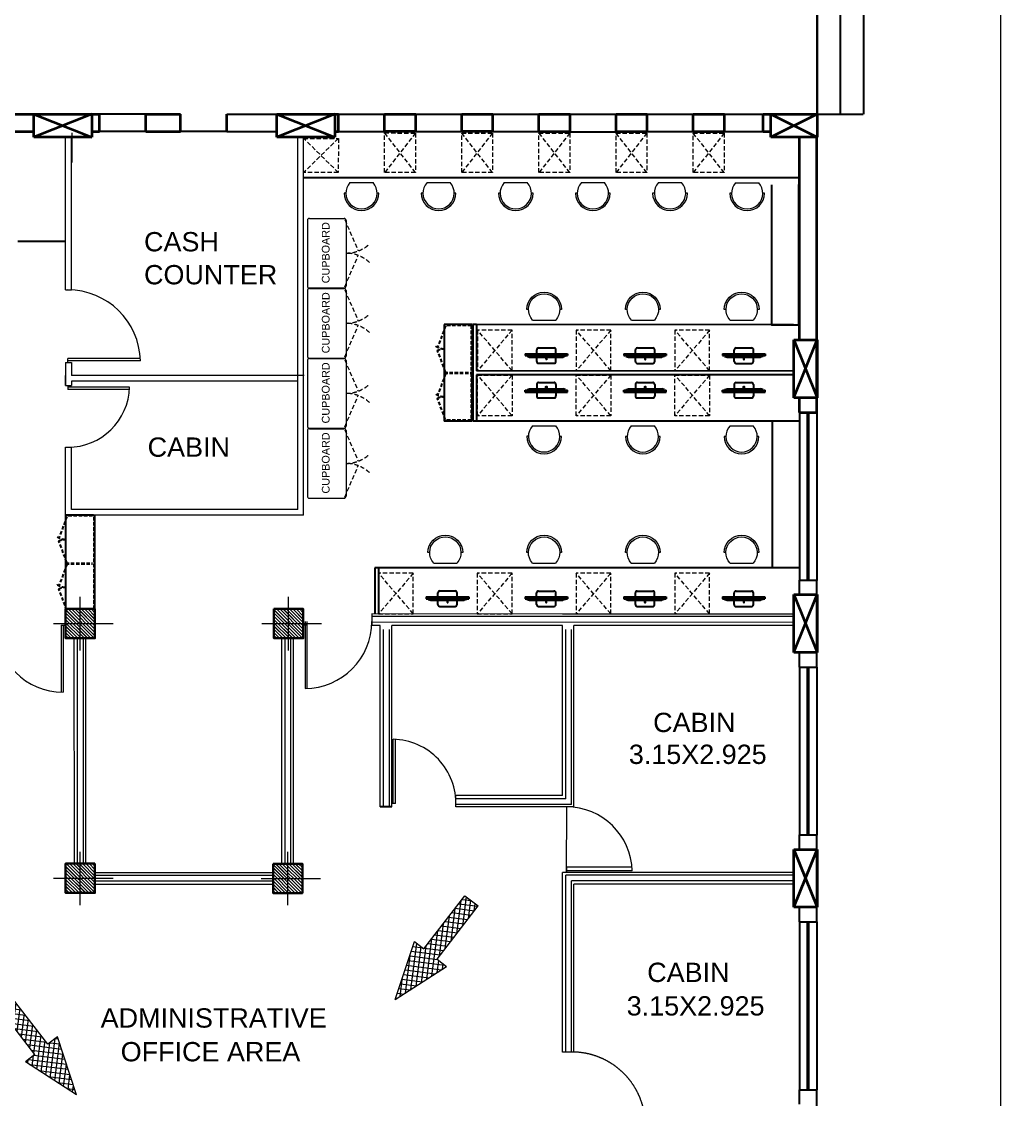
# Model space of a CAD drawing. Extents: x 681461 to 1380439, y -183990 to 19328.
# Drawn here: x 690539 to 703228, y -139151 to -125186 of the extents above; entities that cross this region are included whole.
import ezdxf

# ---------------------------------------------------------------- set-up
doc = ezdxf.new("R2010")
doc.units = 0
doc.header["$LTSCALE"] = 900
doc.header["$MEASUREMENT"] = 0
for name, pattern in [('ACAD_ISO02W100', [15, 12, -3]), ('ACAD_ISO10W100', [18, 12, -3, 0, -3]), ('HIDDEN', [0.375, 0.25, -0.125])]:
    doc.linetypes.add(name, pattern=pattern)
for name, color, linetype in [('1', 7, 'CONTINUOUS'), ('2', 7, 'CONTINUOUS'), ('door', 163, 'CONTINUOUS'), ('TEXT', 2, 'CONTINUOUS'), ('WALL', 1, 'CONTINUOUS')]:
    doc.layers.add(name, color=color, linetype=linetype)
doc.layers.add('COLUMN', color=43, linetype='CONTINUOUS', lineweight=35)
doc.layers.add('ELE', color=50, linetype='CONTINUOUS', lineweight=20)
doc.styles.add('arial', font='arial.ttf')
doc.styles.add('ROMANS', font='arial.ttf')
pattern_1 = [(135, (501280.407, 299135.19), (-21.2132034, -21.2132034), []), (135, (501280.407, 299135.79), (-21.2132034, -21.2132034), [])]

msp = doc.modelspace()

# ---------------------------------------------------------------- hatches: boundary and pattern name
at = {"layer": 'door', "linetype": 'ByBlock', "lineweight": 13, "ltscale": 1.25}
h = msp.add_hatch(dxfattribs=at)
h.set_pattern_fill('ANSI37', color=3, scale=500, angle=37.70165)
h.set_pattern_definition([(82.701645, (26330.46, -431595.24), (-61.9936307, 7.939758), []), (172.701645, (26330.46, -431595.24), (-7.939758, -61.9936307), [])])
h.paths.add_polyline_path([(695754.1, -137200.9), (695631.5, -137106.1), (695383.9, -137856.4), (696047.6, -137427.8), (695925, -137333), (696457.7, -136643.9), (696286.8, -136511.8)])
h = msp.add_hatch(dxfattribs=at)
h.set_pattern_fill('ANSI37', color=3, scale=500, angle=37.70165)
h.set_pattern_definition([(82.701645, (24984.44, -432829.43), (-61.9936307, 7.939758), []), (172.701645, (24984.44, -432829.43), (-7.939758, -61.9936307), [])])
h.paths.add_polyline_path([(690882.1, -138435.1), (690349.5, -137746), (690178.5, -137878), (690711.2, -138567.2), (690588.6, -138662), (691252.3, -139090.6), (691004.7, -138340.3)])
at = {"layer": 'ELE', "lineweight": 5, "ltscale": 1000}
h = msp.add_hatch(dxfattribs=at)
h.set_pattern_fill('JIS_LC_20', color=1, scale=1.5, angle=90)
h.set_pattern_definition([(135, (498590.487, 302435.62), (-21.2132034, -21.2132034), []), (135, (498590.487, 302436.22), (-21.2132034, -21.2132034), [])])
h.paths.add_polyline_path([(691490.3, -132796.3), (691110.3, -132796.1), (691110.1, -133176.1), (691490.1, -133176.3)])
h = msp.add_hatch(dxfattribs=at)
h.set_pattern_fill('JIS_LC_20', color=1, scale=1.5, angle=90)
h.set_pattern_definition([(135, (501290.487, 302435.62), (-21.2132034, -21.2132034), []), (135, (501290.487, 302436.22), (-21.2132034, -21.2132034), [])])
h.paths.add_polyline_path([(694190.3, -132796.3), (693810.3, -132796.1), (693810.1, -133176.1), (694190.1, -133176.3)])
h = msp.add_hatch(dxfattribs=at)
h.set_pattern_fill('JIS_LC_20', color=1, scale=1.5, angle=90)
h.set_pattern_definition(pattern_1)
h.paths.add_polyline_path([(691110.1, -136476.1), (691490.1, -136476.1), (691490.1, -136096.1), (691110.1, -136096.1)])
h = msp.add_hatch(dxfattribs=at)
h.set_pattern_fill('JIS_LC_20', color=1, scale=1.5, angle=90)
h.set_pattern_definition(pattern_1)
h.paths.add_polyline_path([(694180.2, -136096.7), (693800.2, -136096.6), (693800, -136476.6), (694180, -136476.7)])

# ---------------------------------------------------------------- linework, layer by layer
at = {"layer": '1', "color": 252, "lineweight": 5, "ltscale": 1.25}
for p, q in [((691189.5, -126629.8), (691189.5, -127011.8)), ((691139.6, -129601.8), (691139.6, -129550.2)), ((692078.2, -129550.2), (691139.6, -129550.2)), ((692079.4, -129582.2), (691139.6, -129582.2)), ((691110.1, -129601.8), (691110.1, -129901.8)), ((691185.1, -129601.8), (691185.1, -129771.8)), ((691185.1, -129846.8), (691185.1, -129901.8)), ((691139.6, -129901.8), (691139.6, -129953.4)), ((691939.3, -129921.3), (691139.6, -129921.3)), ((691937.9, -129953.4), (691139.6, -129953.4)), ((695356.2, -135315), (695356.2, -134484.7)), ((695385.4, -135315), (695385.4, -134485.8)), ((695385.4, -135315), (695339.5, -135315)), ((697605, -136211.8), (697605.3, -135361.8)), ((698452, -136140.1), (697605, -136140.1)), ((698454.7, -136190.1), (697605, -136190.1))]:
    msp.add_line(p, q, dxfattribs=at)
at = {"layer": '1', "color": 4, "linetype": 'HIDDEN', "lineweight": 5, "ltscale": 0.25}
for p, q in [((695645.6, -126630.1), (695245.5, -127141.8)), ((695645.4, -127141.9), (695245.7, -126629.9)), ((696645.5, -126630.5), (696245.4, -127142.2)), ((696645.3, -127142.3), (696245.6, -126630.3)), ((697645.4, -126630.8), (697245.3, -127142.5)), ((697645.2, -127142.7), (697245.5, -126630.7)), ((698645.3, -126631.2), (698245.2, -127142.9)), ((698645.1, -127143.1), (698245.4, -126631.1)), ((699645.2, -126631.6), (699245.1, -127143.3)), ((699645.1, -127143.5), (699245.3, -126631.4)), ((694645.7, -126700.1), (694195.5, -127141.8)), ((694645.5, -127141.9), (694195.7, -126699.9)), ((694729, -127752), (694902.8, -128158.4)), ((694729, -128622), (694902.8, -128215.6)), ((694729, -128660), (694902.8, -129066.4)), ((694729, -129530), (694902.8, -129123.6)), ((696898.4, -129182.7), (696448.2, -129712.6)), ((696898.2, -129709.6), (696448.4, -129182.6)), ((698178.4, -129183.2), (697728.2, -129713)), ((698178.2, -129710.1), (697728.4, -129183)), ((699458.4, -129183.7), (699008.2, -129713.5)), ((699458.2, -129710.5), (699008.4, -129183.5)), ((694729, -129568), (694902.8, -129974.4)), ((696898.2, -129765.9), (696448, -130292.6)), ((696898, -130292.7), (696448.2, -129762.6)), ((698178.2, -129766.4), (697728, -130293)), ((698178, -130293.2), (697728.2, -129763)), ((699458.2, -129766.8), (699008, -130293.5)), ((699458, -130293.7), (699008.2, -129763.5)), ((694729, -130438), (694902.8, -130031.6)), ((694729, -130476), (694902.8, -130882.4)), ((694729, -131346), (694902.8, -130939.6)), ((695617.2, -132332.3), (695167, -132862.1)), ((695617, -132859.1), (695167.2, -132332.1)), ((696897.2, -132332.7), (696447, -132862.6)), ((696897, -132859.6), (696447.2, -132332.6)), ((698177.2, -132333.2), (697727, -132863)), ((698177, -132860.1), (697727.2, -132333)), ((699457.2, -132333.7), (699007, -132863.5)), ((699457, -132860.5), (699007.2, -132333.5))]:
    msp.add_line(p, q, dxfattribs=at)
at = {"layer": '1', "linetype": 'Continuous', "lineweight": 0}
for p, q in [((694795.8, -127272.2), (695095.3, -127272.3)), ((695795.7, -127272.2), (696095.2, -127272.3)), ((696795.6, -127272.5), (697095.1, -127272.6)), ((697795.5, -127272.9), (698095, -127273)), ((698795.4, -127273.3), (699094.9, -127273.4)), ((699795.3, -127273.7), (700094.8, -127273.8)), ((694742.6, -127408.9), (694720.1, -127408.9)), ((694742.6, -127408.9), (694720.1, -127408.9)), ((695170.8, -127409.2), (695148.3, -127409.2)), ((695170.8, -127409.2), (695148.3, -127409.2)), ((695742.5, -127408.9), (695720, -127408.9)), ((695742.5, -127408.9), (695720, -127408.9)), ((696170.7, -127409.2), (696148.2, -127409.2)), ((696170.7, -127409.2), (696148.2, -127409.2)), ((696742.4, -127409.3), (696719.9, -127409.2)), ((696742.4, -127409.3), (696719.9, -127409.2)), ((697170.6, -127409.6), (697148.1, -127409.6)), ((697170.6, -127409.6), (697148.1, -127409.6)), ((697742.3, -127409.6), (697719.8, -127409.6)), ((697742.3, -127409.6), (697719.8, -127409.6)), ((698170.5, -127410), (698148, -127410)), ((698170.5, -127410), (698148, -127410)), ((698742.3, -127410), (698719.8, -127410)), ((698742.3, -127410), (698719.8, -127410)), ((699170.4, -127410.4), (699147.9, -127410.4)), ((699170.4, -127410.4), (699147.9, -127410.4)), ((699742.2, -127410.4), (699719.7, -127410.4)), ((699742.2, -127410.4), (699719.7, -127410.4)), ((700170.3, -127410.8), (700147.8, -127410.8)), ((700170.3, -127410.8), (700147.8, -127410.8)), ((697110.6, -128915.9), (697088.1, -128915.9)), ((697110.6, -128915.9), (697088.1, -128915.9)), ((697538.8, -128915.9), (697516.3, -128915.9)), ((697538.8, -128915.9), (697516.3, -128915.9)), ((698390.6, -128916.4), (698368.1, -128916.4)), ((698390.6, -128916.4), (698368.1, -128916.4)), ((698818.8, -128916.3), (698796.3, -128916.3)), ((698818.8, -128916.3), (698796.3, -128916.3)), ((699670.6, -128916.9), (699648.1, -128916.9)), ((699670.6, -128916.9), (699648.1, -128916.9)), ((700098.8, -128916.8), (700076.3, -128916.8)), ((700098.8, -128916.8), (700076.3, -128916.8)), ((697163.7, -129052.7), (697463.2, -129052.8)), ((698443.7, -129053.2), (698743.2, -129053.3)), ((699723.7, -129053.6), (700023.2, -129053.7)), ((697163.2, -130423), (697462.6, -130423.1)), ((698443.2, -130423.5), (698742.6, -130423.6)), ((699723.2, -130423.9), (700022.6, -130424)), ((697110, -130559.7), (697087.5, -130559.7)), ((697110, -130559.7), (697087.5, -130559.7)), ((697538.2, -130560.1), (697515.7, -130560.1)), ((697538.2, -130560.1), (697515.7, -130560.1)), ((698390, -130560.2), (698367.5, -130560.2)), ((698390, -130560.2), (698367.5, -130560.2)), ((698818.2, -130560.6), (698795.7, -130560.5)), ((698818.2, -130560.6), (698795.7, -130560.5)), ((699670, -130560.7), (699647.5, -130560.6)), ((699670, -130560.7), (699647.5, -130560.6)), ((700098.2, -130561), (700075.7, -130561)), ((700098.2, -130561), (700075.7, -130561)), ((695829.5, -132065.4), (695807, -132065.4)), ((695829.5, -132065.4), (695807, -132065.4)), ((696257.6, -132065.4), (696235.1, -132065.4)), ((696257.6, -132065.4), (696235.1, -132065.4)), ((697109.5, -132065.9), (697087, -132065.9)), ((697109.5, -132065.9), (697087, -132065.9)), ((697537.6, -132065.9), (697515.1, -132065.9)), ((697537.6, -132065.9), (697515.1, -132065.9)), ((698389.5, -132066.4), (698367, -132066.4)), ((698389.5, -132066.4), (698367, -132066.4)), ((698817.6, -132066.3), (698795.1, -132066.3)), ((698817.6, -132066.3), (698795.1, -132066.3)), ((699669.5, -132066.9), (699647, -132066.9)), ((699669.5, -132066.9), (699647, -132066.9)), ((700097.6, -132066.8), (700075.1, -132066.8)), ((700097.6, -132066.8), (700075.1, -132066.8)), ((695882.5, -132202.2), (696182, -132202.3)), ((697162.5, -132202.7), (697462, -132202.8)), ((698442.5, -132203.2), (698742, -132203.3)), ((699722.5, -132203.6), (700022, -132203.7))]:
    msp.add_line(p, q, dxfattribs=at)
at = {"layer": '1', "color": 4, "lineweight": 5, "ltscale": 1.25}
for p, q in [((694245, -127762), (694245, -128612)), ((694270, -127737), (694720, -127737)), ((694745, -127762), (694745, -128612)), ((694245, -128670), (694245, -129520)), ((694270, -128637), (694720, -128637)), ((694270, -128645), (694720, -128645)), ((694745, -128670), (694745, -129520)), ((694245, -129578), (694245, -130428)), ((694270, -129545), (694720, -129545)), ((694270, -129553), (694720, -129553)), ((694745, -129578), (694745, -130428)), ((694245, -130486), (694245, -131336)), ((694270, -130453), (694720, -130453)), ((694270, -130461), (694720, -130461)), ((694745, -130486), (694745, -131336)), ((694270, -131361), (694720, -131361))]:
    msp.add_line(p, q, dxfattribs=at)
at = {"layer": '1', "color": 4, "linetype": 'HIDDEN', "lineweight": 5, "ltscale": 0.25}
for points in [[(695645.4, -127141.9), (695245.5, -127141.8), (695245.7, -126629.9), (695645.6, -126630.1)], [(696645.3, -127142.3), (696245.4, -127142.2), (696245.6, -126630.3), (696645.5, -126630.5)], [(697645.2, -127142.7), (697245.3, -127142.5), (697245.5, -126630.7), (697645.4, -126630.8)], [(698645.1, -127143.1), (698245.2, -127142.9), (698245.4, -126631.1), (698645.3, -126631.2)], [(699645.1, -127143.5), (699245.1, -127143.3), (699245.3, -126631.4), (699645.2, -126631.6)], [(694645.5, -127141.9), (694195.5, -127141.8), (694195.7, -126699.9), (694645.7, -126700.1)], [(696898.4, -129182.7), (696448.4, -129182.6), (696448.2, -129709.4), (696898.2, -129709.6)], [(698178.4, -129183.2), (697728.4, -129183), (697728.2, -129709.9), (698178.2, -129710.1)], [(699458.4, -129183.7), (699008.4, -129183.5), (699008.2, -129710.4), (699458.2, -129710.5)], [(696898, -130292.7), (696448, -130292.6), (696448.2, -129765.7), (696898.2, -129765.9)], [(698178, -130293.2), (697728, -130293), (697728.2, -129766.2), (698178.2, -129766.4)], [(699458, -130293.7), (699008, -130293.5), (699008.2, -129766.7), (699458.2, -129766.8)], [(695617.2, -132332.3), (695167.2, -132332.1), (695167, -132858.9), (695617, -132859.1)], [(696897.2, -132332.7), (696447.2, -132332.6), (696447, -132859.4), (696897, -132859.6)], [(698177.2, -132333.2), (697727.2, -132333), (697727, -132859.9), (698177, -132860.1)], [(699457.2, -132333.7), (699007.2, -132333.5), (699007, -132860.4), (699457, -132860.5)]]:
    msp.add_lwpolyline(points, close=True, dxfattribs=at)
at = {"layer": '1', "color": 4, "lineweight": 5, "ltscale": 1.25}
for centre, start, end in [((694270, -127762), 90, 180), ((694720, -127762), 0, 90), ((694270, -128612), 180, 270), ((694720, -128612), 270, 0), ((694270, -128670), 90, 180), ((694720, -128670), 0, 90), ((694270, -129520), 180, 270), ((694270, -129578), 90, 180), ((694720, -129520), 270, 0), ((694720, -129578), 0, 90), ((694270, -130428), 180, 270), ((694720, -130428), 270, 0), ((694270, -130486), 90, 180), ((694720, -130486), 0, 90), ((694270, -131336), 180, 270), ((694720, -131336), 270, 0)]:
    msp.add_arc(centre, 25, start, end, dxfattribs=at)
at = {"layer": '1', "color": 4, "linetype": 'HIDDEN', "lineweight": 5, "ltscale": 0.25}
for centre, start, end in [((694745, -127737), 270, 312.5862), ((694745, -128637), 47.4138, 90), ((694745, -128645), 270, 312.5862), ((694745, -129545), 47.4138, 90), ((694745, -129553), 270, 312.5862), ((694745, -130453), 47.4138, 90), ((694745, -130461), 270, 312.5862), ((694745, -131361), 47.4138, 90)]:
    msp.add_arc(centre, 450, start, end, dxfattribs=at)
at = {"layer": '1', "color": 252, "lineweight": 5, "ltscale": 1.25}
for centre, radius, start, end in [((691139.6, -129601.8), 940, 1.19097, 90), ((691139.6, -129901.8), 800, 270, 358.60057), ((695339.5, -135315), 830.5, 358.0169, 88.85012), ((697605, -136211.8), 850, 1.4622, 89.97869)]:
    msp.add_arc(centre, radius, start, end, dxfattribs=at)
at = {"layer": '1', "linetype": 'Continuous', "lineweight": 0}
for centre, major_axis, start_param, end_param in [((694945.5, -127409.1), (143.5, 143.4), 1.6157424, 6.2382392), ((695945.4, -127409.1), (143.5, 143.4), 1.6157424, 6.2382392), ((696945.3, -127409.4), (143.5, 143.4), 1.6157424, 6.2382392), ((697945.2, -127409.8), (143.5, 143.4), 1.6157424, 6.2382392), ((698945.1, -127410.2), (143.5, 143.4), 1.6157424, 6.2382392), ((699945, -127410.6), (143.5, 143.4), 1.6157424, 6.2382392), ((694945.5, -127409.1), (159.3, -159.4), 3.9264912, 7.0680838), ((694945.5, -127409.1), (159.3, -159.4), 3.9264912, 7.0680838), ((695945.4, -127409.1), (159.3, -159.4), 3.9264912, 7.0680838), ((695945.4, -127409.1), (159.3, -159.4), 3.9264912, 7.0680838), ((696945.3, -127409.4), (159.3, -159.4), 3.9264912, 7.0680838), ((696945.3, -127409.4), (159.3, -159.4), 3.9264912, 7.0680838), ((697945.2, -127409.8), (159.3, -159.4), 3.9264912, 7.0680838), ((697945.2, -127409.8), (159.3, -159.4), 3.9264912, 7.0680838), ((698945.1, -127410.2), (159.3, -159.4), 3.9264912, 7.0680838), ((698945.1, -127410.2), (159.3, -159.4), 3.9264912, 7.0680838), ((699945, -127410.6), (159.3, -159.4), 3.9264912, 7.0680838), ((699945, -127410.6), (159.3, -159.4), 3.9264912, 7.0680838), ((697312.9, -130559.9), (143.5, 143.4), 1.6157424, 6.2382392), ((698592.9, -130560.4), (143.5, 143.4), 1.6157424, 6.2382392), ((699872.9, -130560.8), (143.5, 143.4), 1.6157424, 6.2382392), ((697312.9, -130559.9), (159.3, -159.4), 3.9264912, 7.0680838), ((697312.9, -130559.9), (159.3, -159.4), 3.9264912, 7.0680838), ((698592.9, -130560.4), (159.3, -159.4), 3.9264912, 7.0680838), ((698592.9, -130560.4), (159.3, -159.4), 3.9264912, 7.0680838), ((699872.9, -130560.8), (159.3, -159.4), 3.9264912, 7.0680838), ((699872.9, -130560.8), (159.3, -159.4), 3.9264912, 7.0680838)]:
    msp.add_ellipse(centre, major_axis=major_axis, ratio=1, start_param=start_param, end_param=end_param, dxfattribs=at)
at = {"layer": '1', "linetype": 'Continuous', "lineweight": 0, "extrusion": (0, 0, -1)}
for centre, major_axis, start_param, end_param in [((697313.5, -128915.9), (159.4, 159.3), 3.9264912, 7.0680838), ((697313.5, -128915.9), (159.4, 159.3), 3.9264912, 7.0680838), ((697313.5, -128915.9), (143.4, -143.5), 1.6157424, 6.2382392), ((698593.5, -128916.4), (159.4, 159.3), 3.9264912, 7.0680838), ((698593.5, -128916.4), (159.4, 159.3), 3.9264912, 7.0680838), ((698593.5, -128916.4), (143.4, -143.5), 1.6157424, 6.2382392), ((699873.5, -128916.8), (159.4, 159.3), 3.9264912, 7.0680838), ((699873.5, -128916.8), (159.4, 159.3), 3.9264912, 7.0680838), ((699873.5, -128916.8), (143.4, -143.5), 1.6157424, 6.2382392), ((696032.3, -132065.4), (159.4, 159.3), 3.9264912, 7.0680838), ((696032.3, -132065.4), (159.4, 159.3), 3.9264912, 7.0680838), ((696032.3, -132065.4), (143.4, -143.5), 1.6157424, 6.2382392), ((697312.3, -132065.9), (159.4, 159.3), 3.9264912, 7.0680838), ((697312.3, -132065.9), (159.4, 159.3), 3.9264912, 7.0680838), ((697312.3, -132065.9), (143.4, -143.5), 1.6157424, 6.2382392), ((698592.3, -132066.4), (159.4, 159.3), 3.9264912, 7.0680838), ((698592.3, -132066.4), (159.4, 159.3), 3.9264912, 7.0680838), ((698592.3, -132066.4), (143.4, -143.5), 1.6157424, 6.2382392), ((699872.3, -132066.8), (159.4, 159.3), 3.9264912, 7.0680838), ((699872.3, -132066.8), (159.4, 159.3), 3.9264912, 7.0680838), ((699872.3, -132066.8), (143.4, -143.5), 1.6157424, 6.2382392)]:
    msp.add_ellipse(centre, major_axis=major_axis, ratio=1, start_param=start_param, end_param=end_param, dxfattribs=at)
at = {"layer": '2', "color": 4, "linetype": 'Continuous'}
for p, q in [((697216.7, -129488.9), (697216.8, -129438.7)), ((697241.8, -129413.7), (697441.8, -129413.8)), ((697466.7, -129489), (697466.8, -129438.8)), ((698496.7, -129489.4), (698496.8, -129439.2)), ((698521.8, -129414.2), (698721.8, -129414.3)), ((698746.7, -129489.5), (698746.8, -129439.3)), ((699776.7, -129489.9), (699776.8, -129439.7)), ((699801.8, -129414.7), (700001.8, -129414.7)), ((700026.7, -129490), (700026.8, -129439.7)), ((697066.7, -129488.9), (697616.7, -129489.1)), ((697066.7, -129488.9), (697066.7, -129513.6)), ((697066.7, -129513.6), (697616.7, -129513.8)), ((697095.9, -129523), (697095.9, -129513.7)), ((697095.9, -129523), (697125, -129532.3)), ((697125, -129532.3), (697558.4, -129532.4)), ((697216.7, -129588.7), (697216.7, -129532.3)), ((697341.7, -129513.7), (697341.7, -129566.9)), ((697466.7, -129588.8), (697466.7, -129532.4)), ((697587.6, -129523.1), (697558.4, -129532.4)), ((697587.6, -129523.1), (697587.6, -129513.8)), ((697616.7, -129489.1), (697616.7, -129513.8)), ((698346.7, -129489.3), (698896.7, -129489.5)), ((698346.7, -129489.3), (698346.7, -129514.1)), ((698346.7, -129514.1), (698896.7, -129514.3)), ((698375.9, -129523.4), (698375.9, -129514.1)), ((698375.9, -129523.4), (698405, -129532.7)), ((698405, -129532.7), (698838.4, -129532.9)), ((698496.7, -129589.2), (698496.7, -129532.8)), ((698621.7, -129514.2), (698621.7, -129567.3)), ((698746.7, -129589.3), (698746.7, -129532.9)), ((698867.6, -129523.6), (698838.4, -129532.9)), ((698867.6, -129523.6), (698867.6, -129514.3)), ((698896.7, -129489.5), (698896.7, -129514.3)), ((699626.7, -129489.8), (700176.7, -129490)), ((699626.7, -129489.8), (699626.7, -129514.6)), ((699626.7, -129514.6), (700176.7, -129514.8)), ((699655.9, -129523.9), (699655.9, -129514.6)), ((699655.9, -129523.9), (699685, -129533.2)), ((699685, -129533.2), (700118.4, -129533.4)), ((699776.7, -129589.7), (699776.7, -129533.3)), ((699901.7, -129514.7), (699901.7, -129567.8)), ((700026.7, -129589.7), (700026.7, -129533.3)), ((700147.6, -129524.1), (700118.4, -129533.4)), ((700147.6, -129524.1), (700147.6, -129514.8)), ((700176.7, -129490), (700176.7, -129514.8)), ((697241.7, -129613.7), (697441.7, -129613.8)), ((698521.7, -129614.2), (698721.7, -129614.3)), ((699801.7, -129614.7), (700001.7, -129614.7)), ((697241.6, -129862), (697441.6, -129862.1)), ((698521.6, -129862.5), (698721.6, -129862.6)), ((699801.6, -129863), (700001.6, -129863)), ((697066.6, -129986.7), (697066.6, -129961.9)), ((697066.6, -129961.9), (697616.6, -129962.1)), ((697066.6, -129986.7), (697616.6, -129986.9)), ((697095.7, -129952.7), (697124.9, -129943.4)), ((697095.7, -129952.7), (697095.7, -129962)), ((697124.9, -129943.4), (697558.3, -129943.5)), ((697216.6, -129986.8), (697216.5, -130037)), ((697216.6, -129887), (697216.6, -129943.4)), ((697341.6, -129962), (697341.6, -129908.9)), ((697466.6, -129986.9), (697466.5, -130037.1)), ((697466.6, -129887.1), (697466.6, -129943.5)), ((697587.4, -129952.8), (697558.3, -129943.5)), ((697587.4, -129952.8), (697587.4, -129962.1)), ((697616.6, -129986.9), (697616.6, -129962.1)), ((698346.6, -129987.2), (698346.6, -129962.4)), ((698346.6, -129962.4), (698896.6, -129962.6)), ((698346.6, -129987.2), (698896.6, -129987.4)), ((698375.7, -129953.1), (698404.9, -129943.8)), ((698375.7, -129953.1), (698375.7, -129962.4)), ((698404.9, -129943.8), (698838.3, -129944)), ((698496.6, -129987.3), (698496.5, -130037.5)), ((698496.6, -129887.5), (698496.6, -129943.9)), ((698621.6, -129962.5), (698621.6, -129909.4)), ((698746.6, -129987.4), (698746.5, -130037.6)), ((698746.6, -129887.6), (698746.6, -129944)), ((698867.4, -129953.3), (698838.3, -129944)), ((698867.4, -129953.3), (698867.4, -129962.6)), ((698896.6, -129987.4), (698896.6, -129962.6)), ((699626.6, -129987.7), (699626.6, -129962.9)), ((699626.6, -129962.9), (700176.6, -129963.1)), ((699626.6, -129987.7), (700176.6, -129987.9)), ((699655.7, -129953.6), (699684.9, -129944.3)), ((699655.7, -129953.6), (699655.7, -129962.9)), ((699684.9, -129944.3), (700118.3, -129944.5)), ((699776.6, -129987.7), (699776.5, -130037.9)), ((699776.6, -129887.9), (699776.6, -129944.4)), ((699901.6, -129963), (699901.6, -129909.9)), ((700026.6, -129987.8), (700026.5, -130038)), ((700026.6, -129888), (700026.6, -129944.4)), ((700147.4, -129953.8), (700118.3, -129944.5)), ((700147.4, -129953.8), (700147.4, -129963.1)), ((700176.6, -129987.9), (700176.6, -129963.1)), ((697241.5, -130062), (697441.5, -130062.1)), ((698521.5, -130062.5), (698721.5, -130062.6)), ((699801.5, -130063), (700001.5, -130063)), ((695785.6, -132638.4), (696335.6, -132638.6)), ((695785.6, -132638.4), (695785.6, -132663.2)), ((695785.6, -132663.2), (696335.6, -132663.4)), ((695814.7, -132672.5), (695814.7, -132663.2)), ((695935.6, -132638.4), (695935.6, -132588.2)), ((695960.6, -132563.2), (696160.6, -132563.3)), ((696060.6, -132663.3), (696060.5, -132716.4)), ((696185.6, -132638.5), (696185.6, -132588.3)), ((696306.4, -132672.7), (696306.4, -132663.4)), ((696335.6, -132638.6), (696335.6, -132663.4)), ((697065.6, -132638.9), (697615.6, -132639.1)), ((697065.6, -132638.9), (697065.6, -132663.6)), ((697065.6, -132663.6), (697615.6, -132663.8)), ((697094.7, -132673), (697094.7, -132663.7)), ((697215.6, -132638.9), (697215.6, -132588.7)), ((697240.6, -132563.7), (697440.6, -132563.8)), ((697340.6, -132663.7), (697340.5, -132716.9)), ((697465.6, -132639), (697465.6, -132588.8)), ((697586.4, -132673.1), (697586.4, -132663.8)), ((697615.6, -132639.1), (697615.6, -132663.8)), ((698345.6, -132639.3), (698895.6, -132639.5)), ((698345.6, -132639.3), (698345.6, -132664.1)), ((698345.6, -132664.1), (698895.6, -132664.3)), ((698374.7, -132673.4), (698374.7, -132664.1)), ((698495.6, -132639.4), (698495.6, -132589.2)), ((698520.6, -132564.2), (698720.6, -132564.3)), ((698620.6, -132664.2), (698620.5, -132717.3)), ((698745.6, -132639.5), (698745.6, -132589.3)), ((698866.4, -132673.6), (698866.4, -132664.3)), ((698895.6, -132639.5), (698895.6, -132664.3)), ((699625.6, -132639.8), (700175.6, -132640)), ((699625.6, -132639.8), (699625.6, -132664.6)), ((699625.6, -132664.6), (700175.6, -132664.8)), ((699654.7, -132673.9), (699654.7, -132664.6)), ((699775.6, -132639.9), (699775.6, -132589.7)), ((699800.6, -132564.7), (700000.6, -132564.7)), ((699900.6, -132664.7), (699900.5, -132717.8)), ((700025.6, -132640), (700025.6, -132589.7)), ((700146.4, -132674.1), (700146.4, -132664.8)), ((700175.6, -132640), (700175.6, -132664.8)), ((695814.7, -132672.5), (695843.9, -132681.8)), ((695843.9, -132681.8), (696277.2, -132681.9)), ((695935.5, -132738.2), (695935.6, -132681.8)), ((695960.5, -132763.2), (696160.5, -132763.3)), ((696185.5, -132738.3), (696185.6, -132681.9)), ((696306.4, -132672.7), (696277.2, -132681.9)), ((697094.7, -132673), (697123.9, -132682.3)), ((697123.9, -132682.3), (697557.2, -132682.4)), ((697215.5, -132738.7), (697215.6, -132682.3)), ((697240.5, -132763.7), (697440.5, -132763.8)), ((697465.5, -132738.8), (697465.6, -132682.4)), ((697586.4, -132673.1), (697557.2, -132682.4)), ((698374.7, -132673.4), (698403.9, -132682.7)), ((698403.9, -132682.7), (698837.2, -132682.9)), ((698495.5, -132739.2), (698495.6, -132682.8)), ((698520.5, -132764.2), (698720.5, -132764.3)), ((698745.5, -132739.3), (698745.6, -132682.9)), ((698866.4, -132673.6), (698837.2, -132682.9)), ((699654.7, -132673.9), (699683.9, -132683.2)), ((699683.9, -132683.2), (700117.2, -132683.4)), ((699775.5, -132739.7), (699775.6, -132683.3)), ((699800.5, -132764.7), (700000.5, -132764.7)), ((700025.5, -132739.7), (700025.6, -132683.3)), ((700146.4, -132674.1), (700117.2, -132683.4))]:
    msp.add_line(p, q, dxfattribs=at)
for points in [[(697336.7, -129562), (697346.7, -129562), (697346.7, -129532.3), (697336.7, -129532.3)], [(698616.7, -129562.5), (698626.7, -129562.5), (698626.7, -129532.8), (698616.7, -129532.8)], [(699896.7, -129563), (699906.7, -129563), (699906.7, -129533.3), (699896.7, -129533.3)], [(697336.5, -129913.8), (697346.5, -129913.8), (697346.5, -129943.4), (697336.5, -129943.4)], [(698616.5, -129914.2), (698626.5, -129914.2), (698626.5, -129943.9), (698616.5, -129943.9)], [(699896.5, -129914.7), (699906.5, -129914.7), (699906.5, -129944.4), (699896.5, -129944.4)], [(696055.5, -132711.5), (696065.5, -132711.5), (696065.5, -132681.9), (696055.5, -132681.9)], [(697335.5, -132712), (697345.5, -132712), (697345.5, -132682.3), (697335.5, -132682.3)], [(698615.5, -132712.5), (698625.5, -132712.5), (698625.5, -132682.8), (698615.5, -132682.8)], [(699895.5, -132713), (699905.5, -132713), (699905.5, -132683.3), (699895.5, -132683.3)]]:
    msp.add_lwpolyline(points, close=True, dxfattribs=at)
for centre, start, end in [((697241.8, -129438.7), 89.97869, 179.97869), ((697441.8, -129438.8), 359.97869, 89.97869), ((698521.8, -129439.2), 89.97869, 179.97869), ((698721.8, -129439.3), 359.97869, 89.97869), ((699801.8, -129439.7), 89.97869, 179.97869), ((700001.8, -129439.7), 359.97869, 89.97869), ((697241.7, -129588.7), 179.97869, 269.97869), ((697441.7, -129588.8), 269.97869, 359.97869), ((698521.7, -129589.2), 179.97869, 269.97869), ((698721.7, -129589.3), 269.97869, 359.97869), ((699801.7, -129589.7), 179.97869, 269.97869), ((700001.7, -129589.7), 269.97869, 359.97869), ((697241.6, -129887), 89.97869, 179.97869), ((697441.6, -129887.1), 359.97869, 89.97869), ((698521.6, -129887.5), 89.97869, 179.97869), ((698721.6, -129887.6), 359.97869, 89.97869), ((699801.6, -129888), 89.97869, 179.97869), ((700001.6, -129888), 359.97869, 89.97869), ((697241.5, -130037), 179.97869, 269.97869), ((697441.5, -130037.1), 269.97869, 359.97869), ((698521.5, -130037.5), 179.97869, 269.97869), ((698721.5, -130037.6), 269.97869, 359.97869), ((699801.5, -130038), 179.97869, 269.97869), ((700001.5, -130038), 269.97869, 359.97869), ((695960.6, -132588.2), 89.97869, 179.97869), ((696160.6, -132588.3), 359.97869, 89.97869), ((697240.6, -132588.7), 89.97869, 179.97869), ((697440.6, -132588.8), 359.97869, 89.97869), ((698520.6, -132589.2), 89.97869, 179.97869), ((698720.6, -132589.3), 359.97869, 89.97869), ((699800.6, -132589.7), 89.97869, 179.97869), ((700000.6, -132589.7), 359.97869, 89.97869), ((695960.5, -132738.2), 179.97869, 269.97869), ((696160.5, -132738.3), 269.97869, 359.97869), ((697240.5, -132738.7), 179.97869, 269.97869), ((697440.5, -132738.8), 269.97869, 359.97869), ((698520.5, -132739.2), 179.97869, 269.97869), ((698720.5, -132739.3), 269.97869, 359.97869), ((699800.5, -132739.7), 179.97869, 269.97869), ((700000.5, -132739.7), 269.97869, 359.97869)]:
    msp.add_arc(centre, 25, start, end, dxfattribs=at)
at = {"layer": 'COLUMN'}
for p, q in [((690700.1, -126686.1), (690700.1, -126386.1)), ((690700.1, -126386.1), (691450.1, -126386.1)), ((691450.1, -126386.1), (690700.1, -126686.1)), ((690700.1, -126386.1), (691450.1, -126686.1)), ((691450.1, -126386.1), (691450.1, -126686.1)), ((693850.1, -126386.1), (694600.1, -126686.1)), ((694600.1, -126386.1), (693850.1, -126686.1)), ((693850.1, -126386.1), (694600.1, -126386.1)), ((693850.1, -126686.1), (693850.1, -126386.1)), ((694600.1, -126386.1), (694600.1, -126686.1)), ((700250.1, -126611.1), (700250.1, -126386.1)), ((700250.1, -126686.1), (700250.1, -126386.1)), ((700250.1, -126386.1), (700850.1, -126386.1)), ((700850.1, -126386.1), (700250.1, -126686.1)), ((700250.1, -126386.1), (700850.1, -126686.1)), ((700850.1, -126386.1), (700850.1, -126686.1)), ((691450.1, -126686.1), (690700.1, -126686.1)), ((694600.1, -126686.1), (693850.1, -126686.1)), ((700850.1, -126686.1), (700250.1, -126686.1)), ((700550.1, -129311.1), (700850.1, -129311.1)), ((700550.1, -130061.1), (700550.1, -129311.1)), ((700550.1, -129311.1), (700850.1, -130061.1)), ((700550.1, -130061.1), (700850.1, -129311.1)), ((700850.1, -129311.1), (700850.1, -130061.1)), ((700850.1, -130061.1), (700550.1, -130061.1)), ((700550.1, -133361.1), (700850.1, -132611.1)), ((700550.1, -132611.1), (700850.1, -133361.1)), ((700550.1, -133361.1), (700550.1, -132611.1)), ((700550.1, -132611.1), (700850.1, -132611.1)), ((700850.1, -132611.1), (700850.1, -133361.1)), ((700850.1, -133361.1), (700550.1, -133361.1)), ((700550.1, -135911.1), (700850.1, -135911.1)), ((700550.1, -136661.1), (700550.1, -135911.1)), ((700550.1, -135911.1), (700850.1, -136661.1)), ((700550.1, -136661.1), (700850.1, -135911.1)), ((700850.1, -135911.1), (700850.1, -136661.1)), ((700850.1, -136661.1), (700550.1, -136661.1))]:
    msp.add_line(p, q, dxfattribs=at)
at = {"layer": 'door', "color": 7, "lineweight": 35, "ltscale": 1.25}
for p, q in [((690440.3, -126386.1), (690700.1, -126386.1)), ((691450.1, -126386.1), (691549.5, -126386.1)), ((691549.5, -126611.8), (691549.5, -126386.1)), ((692149.5, -126386.8), (692599.5, -126386.8)), ((692149.5, -126611.8), (692149.5, -126386.8)), ((692599.5, -126611.8), (692599.5, -126386.8)), ((693199.5, -126611.8), (693199.5, -126386.1)), ((694600.1, -126386.1), (694645.7, -126386.1)), ((694645.7, -126612), (694645.7, -126386.1)), ((700154.1, -126611.8), (700154.1, -126386.1)), ((700154.1, -126386.1), (700850.1, -126386.1)), ((690440.3, -126611.8), (690700.1, -126611.8)), ((691450.1, -126611.8), (691549.5, -126611.8)), ((692149.5, -126611.8), (692599.5, -126611.8)), ((694600.1, -126612), (694645.7, -126612)), ((700154.1, -126611.8), (700250.1, -126611.8)), ((700624.5, -129311.1), (700624.5, -126686.1)), ((700849.5, -130249.3), (700849.5, -126686.1)), ((700624.5, -130249.3), (700624.5, -130061.1)), ((700624.5, -130249.3), (700849.5, -130249.3))]:
    msp.add_line(p, q, dxfattribs=at)
at = {"layer": 'door', "color": 30, "linetype": 'ByBlock', "ltscale": 1.25}
for p, q in [((700624.5, -127211.8), (694195.5, -127211.8)), ((690490.3, -128031.8), (691110.3, -128031.8)), ((696388.4, -129112.5), (696387.9, -130362.5)), ((696438.4, -129112.6), (696388.4, -129112.5)), ((696438.4, -129112.6), (696438.2, -129712.6)), ((700543.4, -129114.1), (696438.4, -129112.6)), ((700543.2, -129714.1), (696438.2, -129712.6)), ((696438.2, -129762.6), (696437.9, -130362.6)), ((700543.2, -129764.1), (696438.2, -129762.6)), ((696437.9, -130362.6), (696387.9, -130362.5)), ((700617.9, -130364.1), (696437.9, -130362.6)), ((700267.9, -130364), (700267.2, -132264)), ((695117.2, -132262.1), (695117, -132862.1)), ((700617.2, -132264.1), (695117.2, -132262.1)), ((695167.2, -132262.1), (695167, -132862.1))]:
    msp.add_line(p, q, dxfattribs=at)
at = {"layer": 'door', "color": 17, "linetype": 'HIDDEN', "ltscale": 0.2}
for p, q in [((696034.9, -129129.6), (695932.5, -129405.4)), ((696368.4, -129122.5), (696018.4, -129122.4)), ((696368.4, -129122.5), (696368.2, -129732.5)), ((696034.7, -129725.2), (695932.5, -129449.3)), ((696034.7, -129749.6), (695932.3, -130025.4)), ((696018.2, -129732.4), (696368.2, -129732.5)), ((696018.2, -129742.4), (696368.2, -129742.5)), ((696368.2, -129742.5), (696367.9, -130352.5)), ((696034.4, -130345.2), (695932.3, -130069.3)), ((696367.9, -130352.5), (696017.9, -130352.4)), ((691126.7, -131598.9), (691024.5, -131874.8)), ((691460.3, -131591.8), (691110.3, -131591.8)), ((691480.3, -132796.3), (691480.3, -131581.9)), ((691126.7, -132194.6), (691024.5, -131918.7)), ((691126.7, -132218.9), (691024.5, -132494.8)), ((691110.3, -132201.8), (691460.3, -132201.8)), ((691110.3, -132211.8), (691460.3, -132211.8)), ((691126.7, -132814.6), (691024.5, -132538.7))]:
    msp.add_line(p, q, dxfattribs=at)
at = {"layer": 'door', "color": 17, "linetype": 'ByBlock', "ltscale": 1.25}
for p, q in [((696018.4, -129112.4), (696017.9, -130362.4)), ((696378.4, -129112.5), (696018.4, -129112.4)), ((696378.4, -129112.5), (696377.9, -130362.5)), ((696377.9, -130362.5), (696017.9, -130362.4)), ((691110.3, -131581.8), (691110.3, -132831.8)), ((691470.3, -131581.8), (691110.3, -131581.8)), ((691490.3, -132796.3), (691490.3, -131581.9))]:
    msp.add_line(p, q, dxfattribs=at)
at = {"layer": 'door', "color": 3, "linetype": 'ByBlock', "lineweight": 13, "ltscale": 1.25}
for p, q in [((695754.1, -137200.9), (696286.8, -136511.8)), ((696286.8, -136511.8), (696457.7, -136643.9)), ((695925, -137333), (696457.7, -136643.9)), ((695383.9, -137856.4), (695631.5, -137106.1)), ((695631.5, -137106.1), (695754.1, -137200.9)), ((695925, -137333), (696047.6, -137427.8)), ((695383.9, -137856.4), (696047.6, -137427.8)), ((690882.1, -138435.1), (690349.5, -137746)), ((690711.2, -138567.2), (690178.5, -137878)), ((691004.7, -138340.3), (690882.1, -138435.1)), ((691252.3, -139090.6), (691004.7, -138340.3)), ((690711.2, -138567.2), (690588.6, -138662)), ((691252.3, -139090.6), (690588.6, -138662))]:
    msp.add_line(p, q, dxfattribs=at)
at = {"layer": 'door', "color": 222, "linetype": 'ByBlock', "lineweight": 13, "ltscale": 1.25}
msp.add_lwpolyline([(681461, -120785.9), (703228, -120785.9), (703228, -183990), (681461, -183990)], close=True, dxfattribs=at)
at = {"layer": 'door', "color": 7, "lineweight": 35, "ltscale": 1.25}
for points in [[(695245.7, -126386.1), (695645.6, -126386.1), (695645.6, -126612), (695245.7, -126612)], [(696245.6, -126386.5), (696645.5, -126386.5), (696645.5, -126612.4), (696245.6, -126612.4)], [(697245.5, -126386.9), (697645.4, -126386.9), (697645.4, -126612.8), (697245.5, -126612.8)], [(698245.4, -126387.3), (698645.3, -126387.3), (698645.3, -126613.1), (698245.4, -126613.1)], [(699245.3, -126386.9), (699645.2, -126386.9), (699645.2, -126612.8), (699245.3, -126612.8)]]:
    msp.add_lwpolyline(points, close=True, dxfattribs=at)
at = {"layer": 'door', "color": 30, "linetype": 'ByBlock', "ltscale": 1.25}
msp.add_lwpolyline([(700259.6, -127299.6), (700258.9, -129113.8), (700615.9, -129114), (700616.6, -127296.8)], dxfattribs=at)
at = {"layer": 'door', "color": 17, "linetype": 'HIDDEN', "ltscale": 0.2}
for centre, start, end in [((696030.9, -129659.3), 89.97869, 122.16937), ((696031.1, -129195.5), 237.78802, 269.97869), ((696030.9, -129815.5), 237.78802, 269.97869), ((696030.7, -130279.3), 89.97869, 122.16937), ((691123, -131664.9), 237.80933, 270), ((691123, -132128.7), 90, 122.19067), ((691123, -132284.9), 237.80933, 270), ((691123, -132748.7), 90, 122.19067)]:
    msp.add_arc(centre, 231.9, start, end, dxfattribs=at)
at = {"layer": 'ELE', "color": 5, "lineweight": 18, "ltscale": 1000}
for p, q in [((691110.1, -128661.8), (691110.1, -126686.1)), ((691185.1, -128661.8), (691185.1, -126686.1)), ((694120.8, -131506.8), (694120.8, -126686.1)), ((694195.5, -131581.8), (694195.5, -126686.1)), ((691110.1, -129901.8), (691110.1, -129771.8)), ((694201.7, -129771.8), (691185.1, -129771.8)), ((694120.8, -129846.8), (691185.1, -129846.8)), ((691110.1, -131581.8), (691110.1, -130701.8)), ((691185.1, -131506.8), (691185.1, -130701.8)), ((694120.8, -131506.8), (691185.1, -131506.8)), ((694195.5, -131581.8), (691110.1, -131581.8)), ((700549.8, -132896), (695088.5, -132894)), ((691052.4, -133007.3), (691110.1, -133007.3)), ((691052.4, -133007.3), (691052.4, -133874.3)), ((691077, -133007.3), (691077, -133874.3)), ((694239, -133007.9), (694181.3, -133007.9)), ((694214.1, -132958.2), (694213.7, -133825.1)), ((694238.7, -132958.2), (694238.4, -133825.1)), ((700549.8, -132971), (695088.5, -132969)), ((695232.9, -135360.9), (695232.9, -133061.8)), ((695307.9, -135360.9), (695307.9, -133061.8)), ((697592.9, -135255.2), (697592.9, -133061.8)), ((697667.9, -135330.2), (697667.9, -133061.8)), ((691266.7, -136096.1), (691266.7, -133176.2)), ((691341.7, -136096.1), (691341.7, -133176.2)), ((693956.7, -136096.7), (693956.7, -133176.8)), ((694031.7, -136096.7), (694031.7, -133176.8)), ((697592.9, -135255.2), (696169.5, -135254.7)), ((697667.9, -135330.2), (696169.5, -135329.7)), ((697605, -136140.1), (697605, -136211.8)), ((691490.1, -136244.6), (693800.1, -136244.6)), ((697592.9, -138536.8), (697592.9, -136244.6)), ((700550.1, -136245.7), (697592.9, -136244.6)), ((691490.1, -136319.6), (693800.1, -136319.6)), ((697667.9, -138536.8), (697667.9, -136319.6)), ((700550.1, -136320.7), (697667.9, -136319.6))]:
    msp.add_line(p, q, dxfattribs=at)
at = {"layer": 'ELE', "color": 1, "linetype": 'ACAD_ISO10W100', "lineweight": 5, "ltscale": 10}
for p, q in [((691300.1, -133333.5), (691300.1, -132641.1)), ((694000.1, -133333.5), (694000.1, -132641.1)), ((690955.5, -132986.1), (691726.7, -132986.1)), ((693655.5, -132986.1), (694426.7, -132986.1)), ((691300.1, -136633.3), (691300.1, -135940.9)), ((693990, -136633.9), (693990, -135941.5)), ((690955.5, -136286), (691726.7, -136286)), ((693645.5, -136286.6), (694416.6, -136286.6))]:
    msp.add_line(p, q, dxfattribs=at)
at = {"layer": 'ELE', "color": 1, "lineweight": 5, "ltscale": 1000}
for p, q in [((693810.2, -132986.1), (694000.1, -132986.1)), ((694000.1, -133176.2), (694000.1, -132986.1)), ((693800.1, -136286.6), (693990, -136286.6)), ((693990, -136476.6), (693990, -136286.6))]:
    msp.add_line(p, q, dxfattribs=at)
at = {"layer": 'ELE', "color": 1, "lineweight": 30, "ltscale": 1000}
for points in [[(691110.3, -132796.1), (691110.1, -133176.1), (691490.1, -133176.3), (691490.3, -132796.3)], [(693810.3, -132796.1), (693810.1, -133176.1), (694190.1, -133176.3), (694190.3, -132796.3)], [(691490.1, -136096.1), (691490.1, -136476.1), (691110.1, -136476.1), (691110.1, -136096.1)], [(693800.2, -136096.6), (693800, -136476.6), (694180, -136476.7), (694180.2, -136096.7)]]:
    msp.add_lwpolyline(points, close=True, dxfattribs=at)
at = {"layer": 'ELE', "color": 5, "lineweight": 18, "ltscale": 1000}
for centre, start, end in [((691077, -133007.3), 180, 270), ((694214.1, -132958.2), 269.97869, 359.97869)]:
    msp.add_arc(centre, 866.9, start, end, dxfattribs=at)
at = {"layer": 'ELE', "linetype": 'ACAD_ISO02W100', "ltscale": 25}
msp.add_arc((697674.5, -139486.8), 950.3, 359.71236, 88.49256, dxfattribs=at)
at = {"layer": 'WALL', "color": 8, "linetype": 'ByBlock'}
for p, q in [((701149.9, -121585.5), (701151.4, -126387.3)), ((701449.9, -121585.5), (701451.4, -126387.2)), ((700850.1, -126386.1), (700850.1, -121885.5)), ((692149.5, -126386.1), (691549.5, -126386.1)), ((693199.5, -126386.1), (693850.1, -126386.1)), ((694645.7, -126386.1), (695245.7, -126386.1)), ((695299.5, -126386.1), (695245.7, -126386.1)), ((695645.6, -126386.1), (696245.6, -126386.1)), ((696645.5, -126386.5), (697245.5, -126386.5)), ((697645.4, -126386.9), (698245.4, -126386.9)), ((698645.3, -126386.5), (699245.3, -126386.5)), ((699645.2, -126386.5), (700245.2, -126386.5)), ((692149.5, -126611.8), (691549.5, -126611.8)), ((693199.5, -126611.8), (692599.5, -126611.8)), ((693199.5, -126611.8), (693850.1, -126611.8)), ((694645.7, -126612), (695245.7, -126612)), ((695645.6, -126612), (696245.6, -126612)), ((696645.5, -126612.4), (697245.5, -126612.4)), ((697645.4, -126612.8), (698245.4, -126612.8)), ((698645.3, -126612.4), (699245.3, -126612.4)), ((699645.2, -126612.4), (700245.2, -126612.4)), ((700624.5, -130249.3), (700624.5, -132426.4)), ((700727.8, -132426.4), (700727.8, -130249.3)), ((700744.4, -132426.4), (700744.4, -130249.3)), ((700849.5, -130249.3), (700849.5, -132426.4)), ((700624.5, -133549.3), (700624.5, -135726.4)), ((700727.8, -135726.4), (700727.8, -133549.3)), ((700744.4, -135726.4), (700744.4, -133549.3)), ((700849.5, -133549.3), (700849.5, -135726.4)), ((700624.5, -136849.3), (700624.5, -139026.4)), ((700727.8, -139026.4), (700727.8, -136849.3)), ((700744.4, -139026.4), (700744.4, -136849.3)), ((700849.5, -136849.3), (700849.5, -139026.4))]:
    msp.add_line(p, q, dxfattribs=at)
at = {"layer": 'WALL'}
for p, q in [((700850.7, -126386.1), (701450.1, -126386.1)), ((700849.5, -129574.3), (700849.5, -129311.1)), ((700624.5, -132424.3), (700849.5, -132424.3)), ((700624.5, -132611.1), (700624.5, -132424.3)), ((700849.5, -132874.3), (700849.5, -132424.3)), ((700849.5, -133549.3), (700849.5, -132424.3)), ((700624.5, -133549.3), (700624.5, -133361.1)), ((700624.5, -133549.3), (700849.5, -133549.3)), ((695339.5, -135360.9), (695189.5, -135360.9)), ((700624.5, -135911.1), (700624.5, -135724.3)), ((700624.5, -135724.3), (700849.5, -135724.3)), ((700849.5, -136849.3), (700849.5, -135724.3)), ((700849.5, -136174.3), (700849.5, -135724.3)), ((700624.5, -136849.3), (700624.5, -136661.1)), ((700624.5, -136849.3), (700849.5, -136849.3)), ((700624.5, -139024.3), (700849.5, -139024.3)), ((700624.5, -139211.1), (700624.5, -139024.3)), ((700849.5, -139474.3), (700849.5, -139024.3))]:
    msp.add_line(p, q, dxfattribs=at)
at = {"layer": 'WALL', "lineweight": 13}
for p, q in [((691110.1, -128661.8), (691185.1, -128661.8)), ((691110.1, -129601.8), (691185.1, -129601.8)), ((691110.1, -129901.8), (691185.1, -129901.8)), ((691110.1, -130701.8), (691185.1, -130701.8)), ((695081, -132861.1), (695080.9, -133011.1)), ((697549.1, -132862.1), (695081, -132861.1)), ((700549.8, -132862.1), (697549.1, -132862.1)), ((695189.5, -133011.2), (695080.9, -133011.1)), ((695189.5, -135360.9), (695189.5, -133011.2)), ((697549.5, -133012.1), (695339.5, -133011.2)), ((695339.5, -135360.9), (695339.5, -133011.2)), ((697549.5, -135211.8), (697549.5, -133012.1)), ((700549.8, -133012.1), (697699.5, -133012.1)), ((697699.5, -135361.8), (697699.5, -133012.1)), ((691224.3, -136096.1), (691223.3, -133176.2)), ((691374.3, -136096.1), (691373.3, -133176.2)), ((693914.4, -136096.7), (693913.3, -133176.8)), ((694064.4, -136096.7), (694063.3, -133176.8)), ((697549.5, -135211.8), (696169.5, -135211.3)), ((696169.5, -135361.3), (696169.5, -135211.3)), ((697699.5, -135361.8), (696169.5, -135361.3)), ((691490.1, -136211.9), (693800.1, -136212.8)), ((697549.5, -138536.8), (697549.5, -136211.8)), ((700550.1, -136211.8), (697549.5, -136211.8)), ((691490.1, -136361.9), (693800.1, -136362.8)), ((697699.5, -138536.8), (697699.5, -136361.8)), ((700550.1, -136361.8), (697699.5, -136361.8)), ((697699.5, -138536.8), (697549.5, -138536.8))]:
    msp.add_line(p, q, dxfattribs=at)
at = {"layer": 'WALL', "color": 8, "linetype": 'ByBlock'}
msp.add_lwpolyline([(700850.1, -121885.5), (700850.1, -126386.1)], dxfattribs=at)

# ---------------------------------------------------------------- texts
at = {"layer": 'TEXT', "color": 0, "style": 'ROMANS'}
for s, p in [('CASH', (692127.1, -128163.5)), ('COUNTER', (692127.1, -128590.5)), ('CABIN', (692173.7, -130824.4)), (' CABIN', (698629.2, -134391.4)), ('3.15X2.925', (698411.2, -134804.3)), (' CABIN', (698552.2, -137629.1)), ('3.15X2.925', (698383.5, -138063.4)), ('ADMINISTRATIVE ', (691564.7, -138220.4)), ('OFFICE AREA', (691824.6, -138657.2))]:
    msp.add_text(s, height=250, dxfattribs=at).set_placement(p)
at = {"layer": 'TEXT', "color": 1, "lineweight": 9, "style": 'arial'}
for p in [(694532, -128577), (694532, -129485), (694532, -130393), (694532, -131301)]:
    msp.add_text('CUPBOARD', height=100, rotation=90, dxfattribs=at).set_placement(p)

doc.saveas('drawing.dxf')
